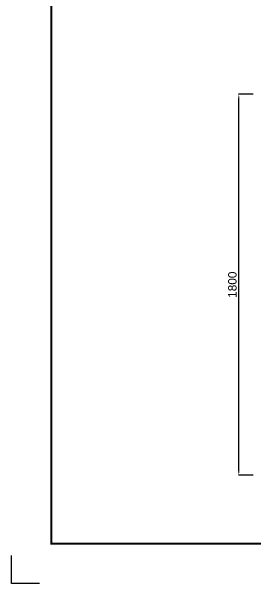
# Model space of a CAD drawing. Header units: millimetres. Extents: x 19970 to 27858, y -49763 to -44184.
# Drawn here: x 19970 to 21122, y -49763 to -47060 of the extents above; entities that cross this region are included whole.
import ezdxf

# ---------------------------------------------------------------- set-up
doc = ezdxf.new("R2010")
doc.units = ezdxf.units.MM
doc.layers.add('LAYOUT', color=7, linetype='Continuous')
doc.styles.get("Standard").update_dxf_attribs({"font": 'arial.ttf'})
doc.dimstyles.new('ISO-25', dxfattribs={"dimtxt": 40, "dimasz": 20, "dimexe": 1.25, "dimexo": 10, "dimgap": 10, "dimtad": 1, "dimdec": 0, "dimtxsty": 'Standard', "dimcen": 2.5, "dimclrd": 3, "dimclre": 3, "dimclrt": 3, "dimadec": 0, "dimazin": 0, "dimtfac": 1, "dimtdec": 0, "dimtmove": 0, "dimatfit": 3, "dimfxl": 0, "dimarcsym": 0})

# ---------------------------------------------------------------- blocks, each defined once
blk = doc.blocks.new('*D42')
at = {"color": 3, "lineweight": -2, "transparency": 16777216}
for p, q in [((21110.9, -47450.8), (21041.6, -47450.8)), ((21042.9, -49230.8), (21042.9, -47470.8)), ((21110.9, -49250.8), (21041.6, -49250.8))]:
    blk.add_line(p, q, dxfattribs=at)
at = {"color": 3, "transparency": 16777216}
for points in [[(21039.6, -47470.8), (21046.2, -47470.8), (21042.9, -47450.8)], [(21039.6, -49230.8), (21046.2, -49230.8), (21042.9, -49250.8)]]:
    blk.add_solid(points, dxfattribs=at)
at = {"layer": 'Defpoints', "color": 0, "transparency": 16777216}
for p in [(21042.9, -47450.8), (21120.9, -47450.8), (21120.9, -49250.8)]:
    blk.add_point(p, dxfattribs=at)
at = {"color": 3, "transparency": 16777216, "insert": (21012.5, -48350.8), "char_height": 40, "attachment_point": 5, "rotation": 90}
blk.add_mtext('1800', dxfattribs=at)

msp = doc.modelspace()

# ---------------------------------------------------------------- linework, layer by layer
for p, q in [((19969.6, -49763), (19969.6, -49630.1)), ((20102.4, -49763), (19969.6, -49763))]:
    msp.add_line(p, q)
at = {"layer": 'LAYOUT'}
msp.add_line((20157.4, -49349.7), (20157.4, -49575.1), dxfattribs=at)
at = {"layer": 'LAYOUT', "const_width": 9.39}
msp.add_lwpolyline([(20157.4, -49575.1), (27670.6, -49575.1), (27670.6, -44372.2), (20157.4, -44372.2)], close=True, dxfattribs=at)

# ---------------------------------------------------------------- dimensions: what is measured, and where the dimension line sits
dim = msp.add_linear_dim(base=(21042.9, -47450.8), p1=(21120.9, -49250.8), p2=(21120.9, -47450.8), angle=90, dimstyle='ISO-25')
dim.commit()
dim.dimension.update_dxf_attribs({"geometry": '*D42', "text_midpoint": (21012.5, -48350.8)})

doc.saveas('drawing.dxf')
